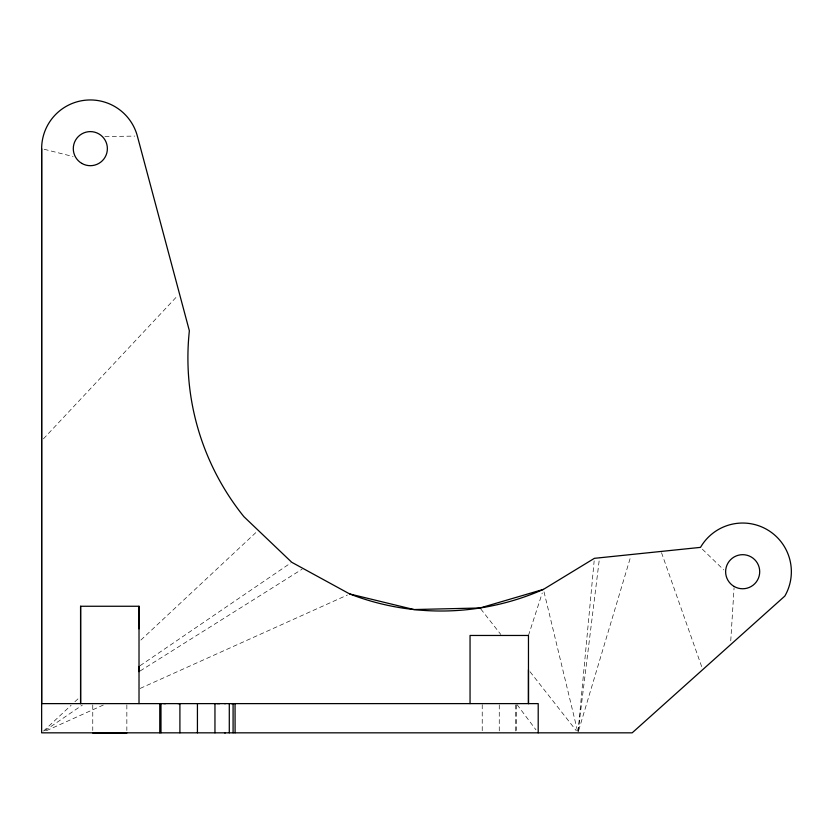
<?xml version="1.0" encoding="UTF-8"?>
<svg xmlns="http://www.w3.org/2000/svg" width="833" height="833" viewBox="0 0 833 833"><rect width="100%" height="100%" fill="white"/><g stroke="black" fill="none" stroke-linecap="round" stroke-linejoin="round"><path stroke-width="0.62" stroke-dasharray="4.17 3.12" d="M730.749 640.848L734.071 587.775M578.092 731.541L594.158 560.911M578.123 731.541L599.521 557.798M578.706 730.333L630.935 555.767M528.466 635.464L542.252 593.023M43.431 438.845L177.689 295.621M43.545 731.051L71.097 705.301M74.897 701.75L78.698 698.2M140.902 640.046L257.314 531.235M44.867 730.635L82.342 705.082M140.079 665.702L290.675 563.014M140.121 670.971L302.067 569.22M46.367 730.708L104.094 704.676M140.194 688.412L347.371 595.033M104.968 136.56L134.769 136.091M44.159 149.274L73.065 156.531M702.365 549.186L723.773 569.918M480.818 609.006L500.779 634.444M530.069 671.773L576.363 730.791M517.054 704.624L535.942 729.802M661.506 552.664L701.865 667.181M544.032 591.899L577.665 731.572M516.293 704.885L516.293 730.479M515.721 704.885L515.721 731.561M499.259 704.885L499.259 731.561M482.224 704.656L482.224 731.561M126.845 704.895L126.845 730.479M92.765 704.895L92.765 730.479"/><path stroke-width="1.25" d="M41.65 148.649L41.65 732.832L632.185 732.832L784.832 596.064A48.678 48.678 0 0 0 767.006 529.559A48.678 48.678 0 0 0 700.511 547.375L594.398 558.329L543.428 589.389A253.149 253.149 0 0 1 349.735 593.971L291.737 562.285L243.913 516.679A253.149 253.149 0 0 1 189.362 330.774L137.351 136.05A48.678 48.678 0 0 0 41.65 148.649L41.65 703.625L538.212 703.614L538.201 732.832M80.593 606.257L80.593 703.614L80.593 606.257L139.017 606.257L139.017 628.78M139.017 671.658L139.017 666.431M528.466 669.742L528.466 703.614L528.466 635.464L470.051 635.464L470.051 703.614M543.428 589.379L480.016 607.986L413.959 609.548L349.735 593.96M235.052 703.625L235.093 732.832M163.705 703.625L165.632 703.614M177.96 703.625L179.907 703.614L179.907 732.832M216.903 703.625L219.787 703.614M225.462 703.614L224.504 703.614M231.157 703.625L233.084 703.614L233.084 732.832M225.462 732.832L224.504 732.832M92.765 733.04L126.845 733.03M159.769 732.832L159.769 703.614L160.988 703.614L160.988 732.832M229.294 703.614L229.294 732.832M214.956 703.614L214.956 732.832M197.431 703.625L197.431 732.832M139.017 606.257L139.017 703.614M734.144 586.474A17.035 17.035 0 0 0 759.706 571.719A17.035 17.035 0 0 0 734.144 556.965A17.035 17.035 0 0 0 734.144 586.474M81.811 163.403A17.035 17.035 0 0 0 107.374 148.649A17.035 17.035 0 0 0 81.811 133.894A17.035 17.035 0 0 0 81.811 163.403"/></g></svg>
